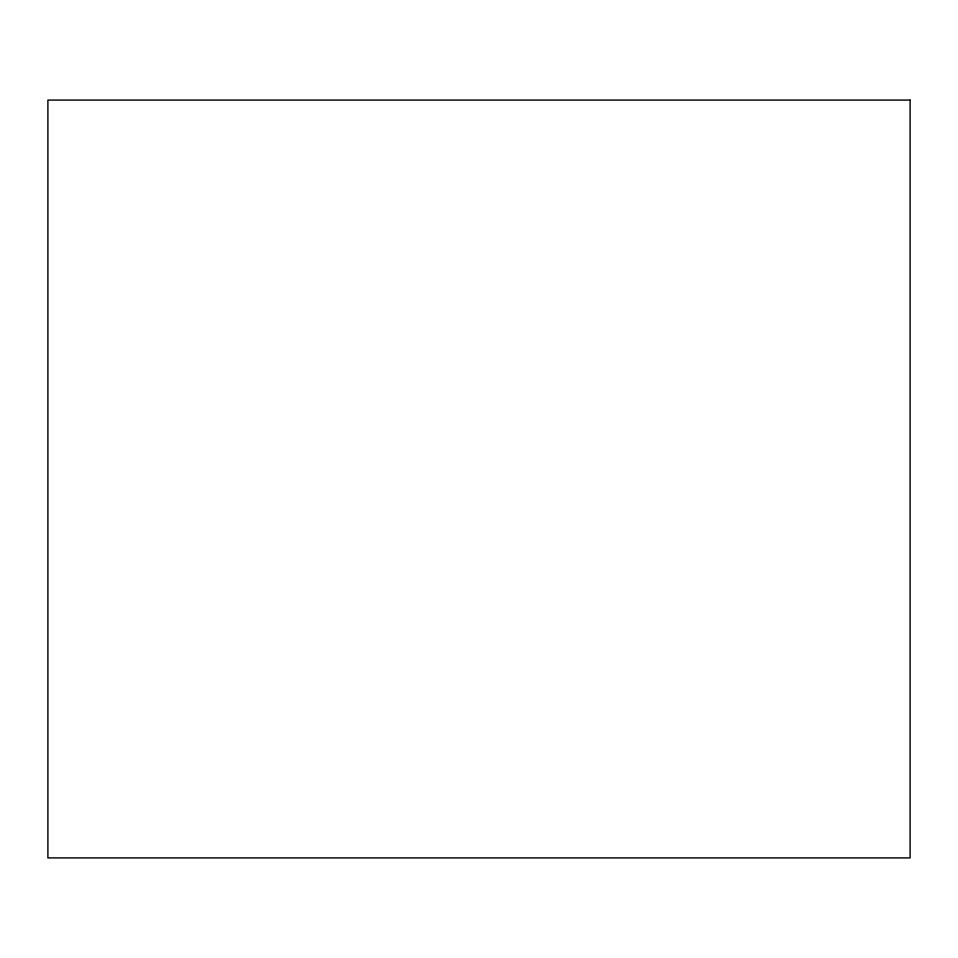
<?xml version="1.0" encoding="UTF-8"?>
<svg xmlns="http://www.w3.org/2000/svg" width="958" height="958" viewBox="0 0 958 958"><rect width="100%" height="100%" fill="white"/><g stroke="black" fill="none" stroke-linecap="round" stroke-linejoin="round"><path stroke-width="1.44" d="M910.1 100.087L47.9 100.087L47.9 857.913L910.1 857.913L910.1 100.087"/></g></svg>
